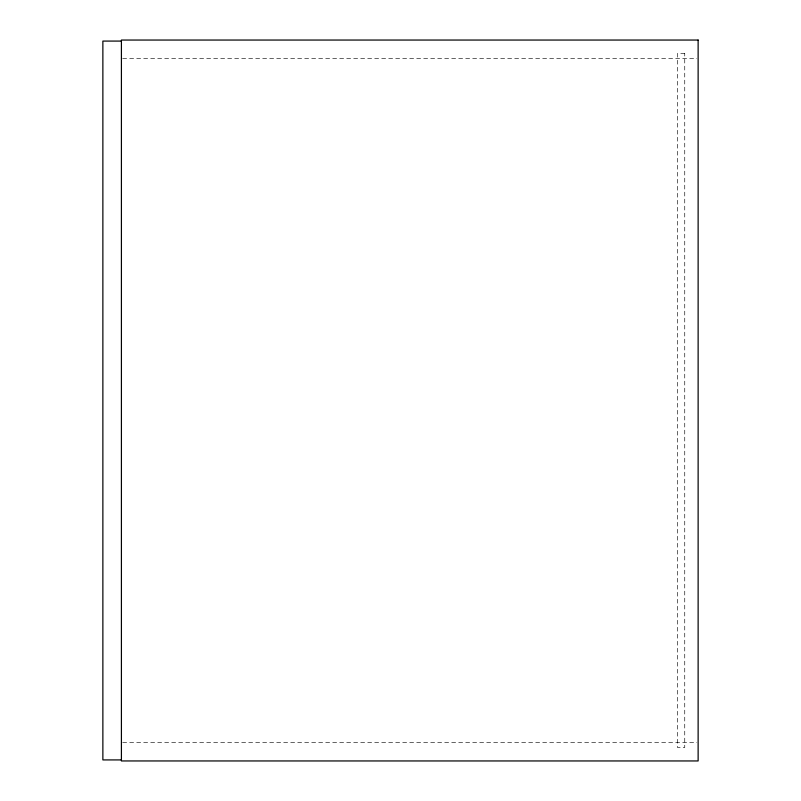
<?xml version="1.0" encoding="UTF-8"?>
<svg xmlns="http://www.w3.org/2000/svg" width="801" height="801" viewBox="0 0 801 801"><rect width="100%" height="100%" fill="white"/><g stroke="black" fill="none" stroke-linecap="round" stroke-linejoin="round"><path stroke-width="0.6" stroke-dasharray="4 3" d="M122.663 58.583L696.88 58.583M122.663 742.417L696.88 742.417M684.745 53.437L677.536 53.437L677.536 747.563L684.745 747.563L684.745 53.437"/><path stroke-width="1.2" d="M121.412 41.081L102.868 41.081L102.868 759.919L121.412 759.919M698.132 40.05L121.412 40.05L121.412 760.95L698.132 760.95L698.132 40.05"/></g></svg>
